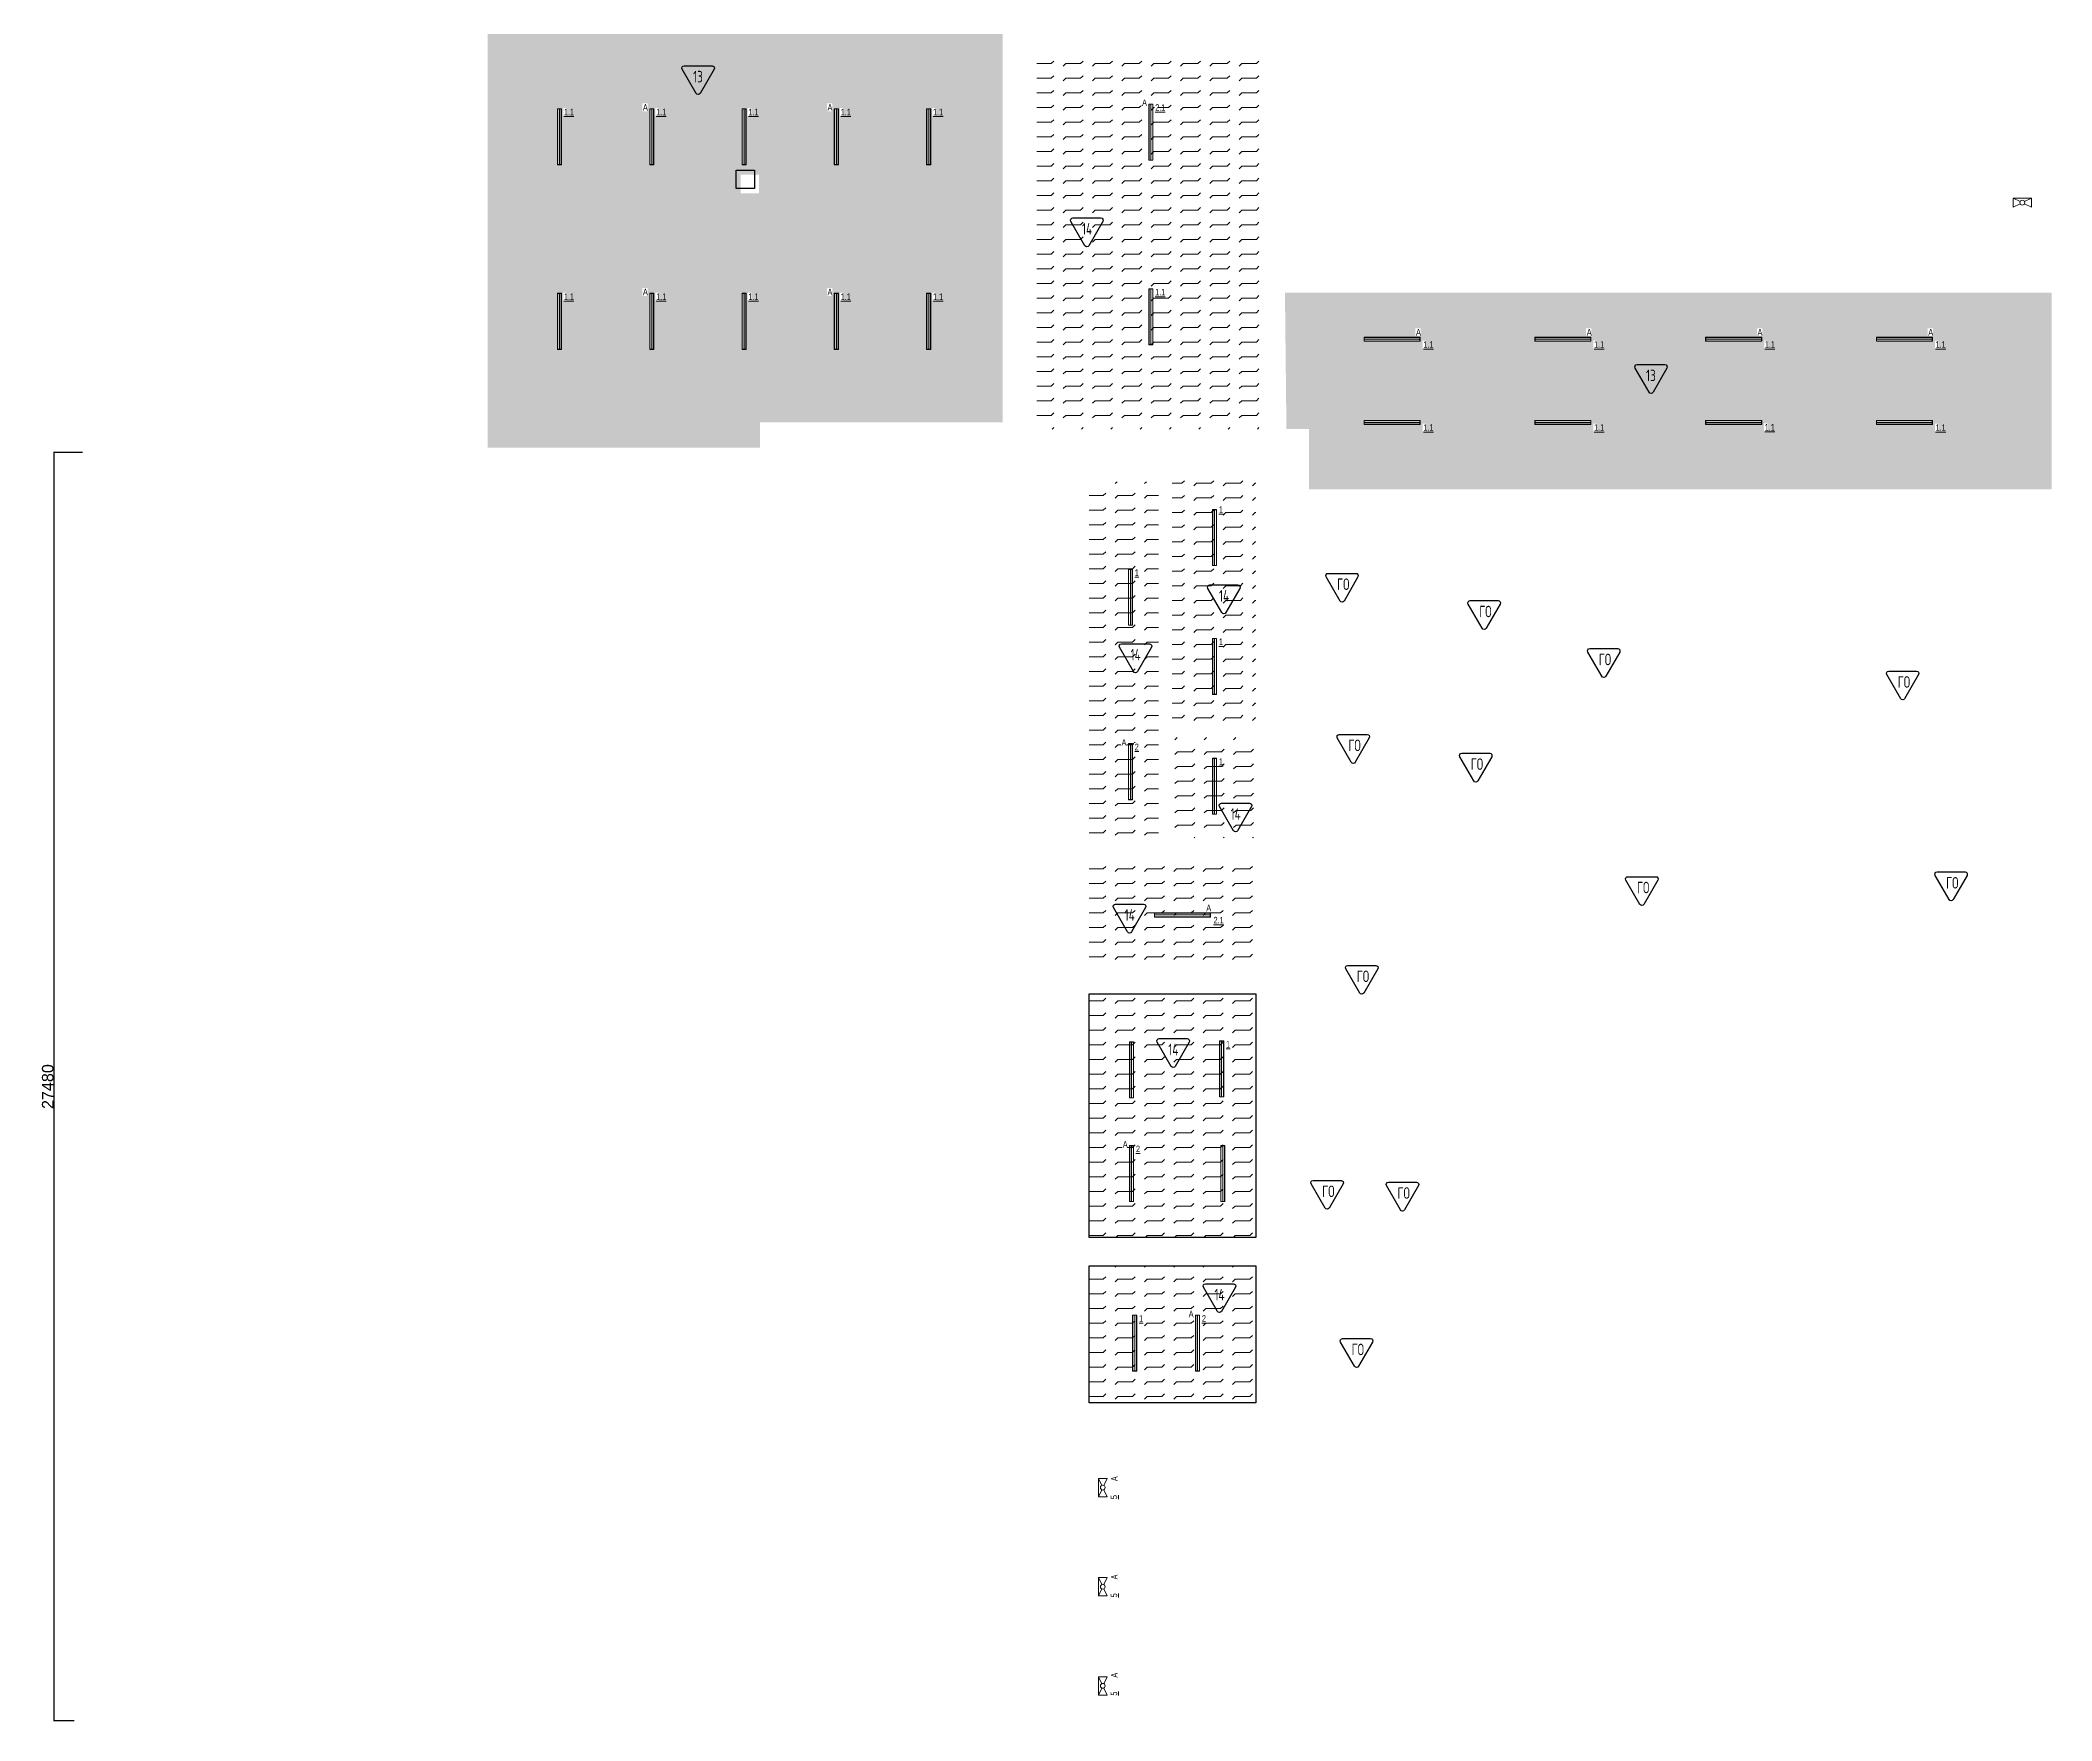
# Model space of a CAD drawing. Header units: millimetres. Extents: x -510890 to 397870, y -45599 to 141350.
# Drawn here: x -356448 to -312863, y 55206 to 91616 of the extents above; entities that cross this region are included whole.
import ezdxf

# ---------------------------------------------------------------- set-up
doc = ezdxf.new("R2010")
doc.units = ezdxf.units.MM
for name, color, linetype, lineweight in [('_ЭОМ_ОБЩ_Освещение_текст тип светильника', 172, 'Continuous', 50), ('_ЭОМ_светильник А', 1, 'Continuous', 35), ('_ЭОМ_светильник Р', 4, 'Continuous', 35)]:
    doc.layers.add(name, color=color, linetype=linetype, lineweight=lineweight)
doc.layers.add('X-ref Light', color=250, linetype='Continuous')
doc.layers.add('АР_Потолок_Покраска', color=7, linetype='Continuous', lineweight=5, true_color=0x007399)
doc.layers.get('X-ref Light').off()
doc.styles.add('ISOCPEUR', font='isocpeur.ttf', dxfattribs={"height": 800})
doc.styles.get("Standard").update_dxf_attribs({"font": 'arial.ttf'})
doc.styles.add('ГОСТ', font='cad.shx', dxfattribs={"width": 0.8})
doc.dimstyles.new('ISO-25', dxfattribs={"dimtxt": 250, "dimasz": 2.5, "dimexe": 1.25, "dimexo": 0.625, "dimtad": 1, "dimdec": 0, "dimtxsty": 'Standard', "dimcen": 2.5, "dimadec": 0, "dimazin": 0, "dimtfac": 1, "dimtdec": 0, "dimtmove": 0, "dimatfit": 3, "dimfxl": 1, "dimarcsym": 0})

# ---------------------------------------------------------------- blocks, each defined once
blk = doc.blocks.new('ORIO LINE')
at = {"color": 0, "linetype": 'ByBlock', "lineweight": -2}
for p, q in [((-594, -4), (-594, 84)), ((-594, 84), (621, 84)), ((-590, 0), (-590, 80)), ((-590, 80), (617, 80)), ((617, 0), (-590, 0)), ((617, 80), (617, 0)), ((621, 84), (621, -4)), ((621, -4), (-594, -4))]:
    blk.add_line(p, q, dxfattribs=at)
blk.add_lwpolyline([(-590, 40), (617, 40)], dxfattribs=at)
blk = doc.blocks.new('ЭКРАН 9ВТ')
at = {"color": 0, "linetype": 'ByBlock', "lineweight": -2}
for points in [[(399, 376), (399, 0), (-399, 0), (-399, 376)], [(-399, 376), (-95, 233)], [(-399, 0), (-95, 143)], [(95, 233), (399, 376)], [(95, 143), (399, 0)]]:
    blk.add_lwpolyline(points, dxfattribs=at)
blk.add_circle((0, 188), 105, dxfattribs=at)
blk = doc.blocks.new('A$C89460300')
at = {"layer": '_ЭОМ_светильник А', "color": 18, "lineweight": 20, "ltscale": 100, "true_color": 0x000000}
for p, rotation in [((-3732, 15175), 89.99999999999991), ((268, 15175), 89.99999999999991), ((7083, 15274), 89.99999999999991), ((-3732, 11175), 89.99999999999991), ((268, 11175), 89.99999999999991), ((12283, 10840), 179.9999999999999), ((15983, 10840), 179.9999999999999), ((19683, 10840), 179.9999999999999), ((23383, 10840), 179.9999999999999), ((6639, 1419), 89.99999999999991), ((7739, -1633), 179.9999999999999), ((6665, -5042), 89.99999999999991), ((6665, -7288), 89.99999999999991), ((8640, -7288), 89.99999999999991), ((8094, -10962), 89.99999999999991)]:
    blk.add_blockref('ORIO LINE', p, dxfattribs=dict(at, rotation=rotation))
at = {"layer": '_ЭОМ_светильник А', "color": 18, "lineweight": 20, "ltscale": 100, "true_color": 0x000000, "xscale": 0.5, "yscale": 0.5, "zscale": 0.5}
for p, rotation in [((25924, 13854), 180), ((5906, -14079), 270), ((5906, -16227), 270), ((5906, -18375), 270)]:
    blk.add_blockref('ЭКРАН 9ВТ', p, dxfattribs=dict(at, rotation=rotation))
at = {"layer": '_ЭОМ_светильник Р', "color": 18, "lineweight": 20, "true_color": 0x000000}
for p, rotation in [((-5732, 15175), 89.99999999999991), ((-1732, 15175), 89.99999999999991), ((2268, 15175), 89.99999999999991), ((-5732, 11175), 89.99999999999991), ((-1732, 11175), 89.99999999999991), ((2268, 11175), 89.99999999999991), ((7083, 11274), 89.99999999999991), ((12283, 9040), 179.9999999999999), ((15983, 9040), 179.9999999999999), ((19683, 9040), 179.9999999999999), ((23383, 9040), 179.9999999999999), ((8464, 6491), 89.99999999999991), ((6639, 5197), 89.99999999999991), ((8464, 3699), 89.99999999999991), ((8464, 1104), 89.99999999999991), ((8616, -5022), 89.99999999999991), ((6732, -10962), 89.99999999999991)]:
    blk.add_blockref('ORIO LINE', p, dxfattribs=dict(at, rotation=rotation))
at = {"layer": '_ЭОМ_ОБЩ_Освещение_текст тип светильника', "color": 18, "lineweight": 20, "ltscale": 40, "true_color": 0x000000, "char_height": 142.2, "width": 46.12, "attachment_point": 1, "style": 'ГОСТ', "bg_fill": 3, "box_fill_scale": 1.1, "bg_fill_color": 256, "bg_fill_transparency": 0}
for s, insert in [('{\\L1.1}', (-5677, 15794)), ('{\\L1.1}', (-1677, 15794)), ('{\\L1.1}', (2323, 15794)), ('{\\L1.1}', (-5677, 11794)), ('{\\L1.1}', (-1677, 11794)), ('{\\L1.1}', (2323, 11794)), ('{\\L1.1}', (7137, 11893)), ('{\\L1.1}', (12946, 8959)), ('{\\L1.1}', (16646, 8959)), ('{\\L1.1}', (20342, 8963)), ('{\\L1.1}', (24046, 8959)), ('{\\L1}', (8518, 7184)), ('{\\L1}', (6694, 5816)), ('{\\L1}', (8518, 4318)), ('{\\L2}', (6694, 2038)), ('{\\L1}', (8518, 1723)), ('{\\L2.1}', (8402, -1714)), ('{\\L1}', (8671, -4403)), ('{\\L2}', (6720, -6669)), ('{\\L1}', (6787, -10344)), ('{\\L2}', (8149, -10344))]:
    blk.add_mtext(s, dxfattribs=dict(at, insert=insert))
at = {"layer": '_ЭОМ_ОБЩ_Освещение_текст тип светильника', "color": 18, "lineweight": 18, "ltscale": 40, "true_color": 0x000000, "char_height": 142.2, "width": 55.87, "attachment_point": 1, "rotation": 90, "style": 'ГОСТ', "bg_fill": 3, "box_fill_scale": 1.1, "bg_fill_color": 256, "bg_fill_transparency": 0}
for insert in [(6170, -14328, 0), (6170, -16458, 0), (6170, -18586, 0)]:
    blk.add_mtext('{\\L5}', dxfattribs=dict(at, insert=insert))
at = {"layer": '_ЭОМ_светильник А', "color": 18, "lineweight": 20, "ltscale": 100, "true_color": 0x000000, "char_height": 142, "width": 86.04, "attachment_point": 1, "style": 'ГОСТ', "bg_fill": 3, "box_fill_scale": 1.1, "bg_fill_color": 256, "bg_fill_transparency": 0}
for insert in [(-3963, 15896), (37, 15896), (6852, 15995), (-3963, 11896), (37, 11896), (12788, 11024), (16488, 11024), (20188, 11024), (23888, 11024)]:
    blk.add_mtext('А', dxfattribs=dict(at, insert=insert))
at = {"layer": '_ЭОМ_светильник А', "color": 18, "lineweight": 18, "ltscale": 100, "true_color": 0x000000, "char_height": 142, "width": 86.04, "attachment_point": 1, "rotation": 90, "style": 'ГОСТ', "bg_fill": 3, "box_fill_scale": 1.1, "bg_fill_color": 256, "bg_fill_transparency": 0}
for insert in [(6181, -13939, 0), (6181, -16068, 0), (6181, -18196, 0)]:
    blk.add_mtext('А', dxfattribs=dict(at, insert=insert))
at = {"layer": '_ЭОМ_ОБЩ_Освещение_текст тип светильника', "color": 18, "lineweight": 20, "ltscale": 40, "true_color": 0x000000, "char_height": 142.2, "width": 46.12, "attachment_point": 1, "style": 'ГОСТ', "bg_fill": 3, "box_fill_scale": 1.1, "bg_fill_color": 256, "bg_fill_transparency": 0}
for s, insert in [('{\\L1.1}', (-3677, 15794)), ('{\\L1.1}', (323, 15794)), ('{\\L2.1}', (7137, 15893)), ('{\\L1.1}', (-3677, 11794)), ('{\\L1.1}', (323, 11794)), ('{\\L1.1}', (12946, 10759)), ('{\\L1.1}', (16646, 10759)), ('{\\L1.1}', (20346, 10759)), ('{\\L1.1}', (24046, 10759))]:
    blk.add_mtext(s, dxfattribs=dict(at, insert=insert))
at = {"layer": '_ЭОМ_светильник А', "color": 18, "lineweight": 20, "ltscale": 100, "true_color": 0x000000, "char_height": 142, "width": 86.04, "attachment_point": 1, "style": 'ГОСТ', "bg_fill": 3, "box_fill_scale": 1.1, "bg_fill_color": 256, "bg_fill_transparency": 0}
for insert in [(6408, 2135), (8244, -1450), (6435, -6571), (7863, -10246)]:
    blk.add_mtext('А', dxfattribs=dict(at, insert=insert))
blk = doc.blocks.new('*D113')
at = {"color": 0, "lineweight": -2, "transparency": 16777216}
for p, q in [((-355535, 82686), (-356157, 82686)), ((-356155, 82683), (-356155, 55208)), ((-355710, 55206), (-356157, 55206))]:
    blk.add_line(p, q, dxfattribs=at)
at = {"color": 0, "lineweight": 9, "transparency": 16777216}
for points in [[(-356156, 82683), (-356155, 82683), (-356155, 82686)], [(-356156, 55208), (-356155, 55208), (-356155, 55206)]]:
    blk.add_solid(points, dxfattribs=at)
at = {"color": 0, "lineweight": 5, "transparency": 16777216, "insert": (-356284, 68946), "char_height": 250, "attachment_point": 5, "rotation": 90}
blk.add_mtext('27480', dxfattribs=at)

msp = doc.modelspace()

# ---------------------------------------------------------------- hatches: boundary and pattern name
at = {"layer": 'АР_Потолок_Покраска'}
h = msp.add_hatch(dxfattribs=at)
h.set_pattern_fill('HEX', color=256, scale=25)
h.set_pattern_definition([(0, (-599093.8, 63531.32), (0, 137.48153), [79.375, -158.75]), (120, (-599093.8, 63531.32), (-119.0625, -68.740766), [79.375, -158.75]), (60, (-599014.42, 63531.32), (-119.0625, 68.740766), [79.375, -158.75])])
h.paths.add_polyline_path([(-340872.1, 94300.7), (-341272.1, 94300.7), (-341272.1, 94700.7), (-340872.1, 94700.7)], flags=16)
h.paths.add_polyline_path([(-340872.1, 88300.7), (-341272.1, 88300.7), (-341272.1, 88700.7), (-340872.1, 88700.7)], flags=16)
h.paths.add_polyline_path([(-346752.2, 100300.7), (-335591.5, 100296.9), (-335591.1, 83336), (-340851.8, 83336), (-340853.4, 82785.7), (-346753.4, 82785.7)])
h = msp.add_hatch(dxfattribs=at)
h.set_pattern_fill('FLEX', color=256, scale=50)
h.set_pattern_definition([(0, (-435824.66, 26338.1), (0, 317.5), [317.5, -317.5]), (45, (-435507.16, 26338.1), (0, 317.5), [79.375, -290.2628, 79.375, -449.0128])])
h.paths.add_polyline_path([(-334852.2, 91295.7), (-329972.2, 91295.7), (-329972.2, 86650.7), (-329961.5, 86650.7), (-329979.5, 83192.4), (-334852.2, 83192.4)])
h = msp.add_hatch(dxfattribs=at)
h.set_pattern_fill('HEX', color=256, scale=25)
h.set_pattern_definition([(0, (-582265.83, 50276.21), (0, 137.48153), [79.375, -158.75]), (120, (-582265.83, 50276.21), (-119.0625, -68.740766), [79.375, -158.75]), (60, (-582186.46, 50276.21), (-119.0625, 68.740766), [79.375, -158.75])])
h.paths.add_polyline_path([(-329478, 86143.2), (-312863.3, 86143.7), (-312863.3, 81886.8), (-328955.8, 81886.3), (-328955.8, 83195.5), (-329446, 83195.4)])
h = msp.add_hatch(dxfattribs=at)
h.set_pattern_fill('FLEX', color=256, scale=50)
h.set_pattern_definition([(0, (-358.1, -166.43), (0, 317.5), [317.5, -317.5]), (45, (-40.6, -166.43), (0, 317.5), [79.375, -290.2628, 79.375, -449.0128])])
edge = h.paths.add_edge_path()
edge.add_line((-333716.8, 82030), (-333716.8, 74335))
edge.add_line((-333716.8, 74335), (-332219.3, 74335))
edge.add_line((-332219.3, 74335), (-332219.3, 76440.9))
edge.add_line((-332219.3, 76440.9), (-332219.3, 76440.9))
edge.add_line((-332219.3, 76440.9), (-332219.3, 82051.5))
edge.add_line((-332219.3, 82051.5), (-333716.8, 82051.5))
h = msp.add_hatch(dxfattribs=at)
h.set_pattern_fill('FLEX', color=256, scale=50)
h.set_pattern_definition([(0, (-432995.93, 18832.94), (0, 317.5), [317.5, -317.5]), (45, (-432678.43, 18832.94), (0, 317.5), [79.375, -290.2628, 79.375, -449.0128])])
h.paths.add_polyline_path([(-331919.3, 82076.7), (-330107, 82076.7), (-330107, 76822), (-331919.3, 76822)])
h = msp.add_hatch(dxfattribs=at)
h.set_pattern_fill('FLEX', color=256, scale=50)
h.set_pattern_definition([(0, (-335.45, 0), (0, 317.5), [317.5, -317.5]), (45, (-17.95, 0), (0, 317.5), [79.375, -290.2628, 79.375, -449.0128])])
h.paths.add_polyline_path([(-331919.4, 76511), (-330109.7, 76511), (-330109.7, 74335), (-331919.4, 74335)])
h = msp.add_hatch(dxfattribs=at)
h.set_pattern_fill('FLEX', color=256, scale=50)
h.set_pattern_definition([(0, (-358.2, 0), (0, 317.5), [317.5, -317.5]), (45, (-40.7, 0), (0, 317.5), [79.375, -290.2628, 79.375, -449.0128])])
h.paths.add_polyline_path([(-333716.9, 73812.6), (-330106.8, 73812.6), (-330106.8, 71575.5), (-333716.9, 71575.5)])
h.paths.add_polyline_path([(-333716.8, 70957.6), (-330106.8, 70957.6), (-330106.8, 65678.8), (-333716.8, 65678.8)])
h.paths.add_polyline_path([(-333716.8, 65059.5), (-330106.8, 65059.5), (-330106.8, 62094.6), (-333716.8, 62094.6)])

# ---------------------------------------------------------------- linework, layer by layer
for points in [[(-342497.7, 91062.7), (-341891.5, 91062.7, -0.5773495), (-341848.2, 90987.7), (-342151.3, 90462.7, -0.5773541), (-342237.9, 90462.7), (-342541, 90987.7, -0.5773491), (-342497.7, 91062.7, -0.0000017)], [(-334071.5, 87764.4), (-333465.3, 87764.4, -0.5773495), (-333422, 87689.4), (-333725.1, 87164.4, -0.5773541), (-333811.7, 87164.4), (-334114.8, 87689.4, -0.5773491), (-334071.5, 87764.4, -0.0000017)], [(-321849.8, 84589.1), (-321243.5, 84589.1, -0.5773495), (-321200.2, 84514.1), (-321503.3, 83989.1, -0.5773541), (-321589.9, 83989.1), (-321893.1, 84514.1, -0.5773491), (-321849.8, 84589.1, -0.0000017)], [(-331102.7, 79814.8), (-330496.5, 79814.8, -0.5773495), (-330453.2, 79739.8), (-330756.3, 79214.8, -0.5773541), (-330842.9, 79214.8), (-331146.1, 79739.8, -0.5773491), (-331102.7, 79814.8, -0.0000017)], [(-328544.9, 80065.2), (-327938.7, 80065.2, -0.5773495), (-327895.4, 79990.2), (-328198.5, 79465.2, -0.5773541), (-328285.1, 79465.2), (-328588.2, 79990.2, -0.5773491), (-328544.9, 80065.2, -0.0000017)], [(-325465.2, 79474.1), (-324859, 79474.1, -0.5773495), (-324815.7, 79399.1), (-325118.8, 78874.1, -0.5773541), (-325205.4, 78874.1), (-325508.5, 79399.1, -0.5773491), (-325465.2, 79474.1, -0.0000017)], [(-333019.9, 78537.6), (-332413.7, 78537.6, -0.5773495), (-332370.4, 78462.6), (-332673.5, 77937.6, -0.5773541), (-332760.1, 77937.6), (-333063.2, 78462.6, -0.5773491), (-333019.9, 78537.6, -0.0000017)], [(-322875, 78434.7), (-322268.8, 78434.7, -0.5773495), (-322225.5, 78359.7), (-322528.6, 77834.7, -0.5773541), (-322615.2, 77834.7), (-322918.3, 78359.7, -0.5773491), (-322875, 78434.7, -0.0000017)], [(-316397, 77948), (-315790.8, 77948, -0.5773495), (-315747.5, 77873), (-316050.6, 77348, -0.5773541), (-316137.2, 77348), (-316440.3, 77873, -0.5773491), (-316397, 77948, -0.0000017)], [(-328300.1, 76574.1), (-327693.9, 76574.1, -0.5773495), (-327650.6, 76499.1), (-327953.7, 75974.1, -0.5773541), (-328040.3, 75974.1), (-328343.4, 76499.1, -0.5773491), (-328300.1, 76574.1, -0.0000017)], [(-325648.6, 76167.4), (-325042.4, 76167.4, -0.5773495), (-324999.1, 76092.4), (-325302.2, 75567.4, -0.5773541), (-325388.8, 75567.4), (-325692, 76092.4, -0.5773491), (-325648.6, 76167.4, -0.0000017)], [(-330852.3, 75088.1), (-330246.1, 75088.1, -0.5773495), (-330202.7, 75013.1), (-330505.9, 74488.1, -0.5773541), (-330592.5, 74488.1), (-330895.6, 75013.1, -0.5773491), (-330852.3, 75088.1, -0.0000017)], [(-322046, 73493.5), (-321439.8, 73493.5, -0.5773495), (-321396.5, 73418.5), (-321699.6, 72893.5, -0.5773541), (-321786.2, 72893.5), (-322089.3, 73418.5, -0.5773491), (-322046, 73493.5, -0.0000017)], [(-315349.3, 73596.1), (-314743.1, 73596.1, -0.5773495), (-314699.8, 73521.1), (-315002.9, 72996.1, -0.5773541), (-315089.5, 72996.1), (-315392.6, 73521.1, -0.5773491), (-315349.3, 73596.1, -0.0000017)], [(-333147, 72898.2), (-332540.8, 72898.2, -0.5773495), (-332497.5, 72823.2), (-332800.6, 72298.2, -0.5773541), (-332887.2, 72298.2), (-333190.3, 72823.2, -0.5773491), (-333147, 72898.2, -0.0000017)], [(-328117.8, 71570.7), (-327511.6, 71570.7, -0.5773495), (-327468.3, 71495.7), (-327771.4, 70970.7, -0.5773541), (-327858, 70970.7), (-328161.1, 71495.7, -0.5773491), (-328117.8, 71570.7, -0.0000017)], [(-332202.8, 69984.1), (-331596.6, 69984.1, -0.5773495), (-331553.3, 69909.1), (-331856.4, 69384.1, -0.5773541), (-331943, 69384.1), (-332246.1, 69909.1, -0.5773491), (-332202.8, 69984.1, -0.0000017)], [(-328867.4, 66912.6), (-328261.2, 66912.6, -0.5773495), (-328217.9, 66837.6), (-328521, 66312.6, -0.5773541), (-328607.6, 66312.6), (-328910.7, 66837.6, -0.5773491), (-328867.4, 66912.6, -0.0000017)], [(-327235.7, 66874.4), (-326629.5, 66874.4, -0.5773495), (-326586.2, 66799.4), (-326889.3, 66274.4, -0.5773541), (-326975.9, 66274.4), (-327279, 66799.4, -0.5773491), (-327235.7, 66874.4, -0.0000017)], [(-331201.7, 64673.8), (-330595.4, 64673.8, -0.5773495), (-330552.1, 64598.8), (-330855.2, 64073.8, -0.5773541), (-330941.9, 64073.8), (-331245, 64598.8, -0.5773491), (-331201.7, 64673.8, -0.0000017)], [(-328230, 63485.8), (-327623.8, 63485.8, -0.5773495), (-327580.5, 63410.8), (-327883.6, 62885.8, -0.5773541), (-327970.2, 62885.8), (-328273.3, 63410.8, -0.5773491), (-328230, 63485.8, -0.0000017)]]:
    msp.add_lwpolyline(points, format="xyb")
for points in [[(-340972.1, 88400.7), (-341372.1, 88400.7), (-341372.1, 88800.7), (-340972.1, 88800.7)], [(-333716.8, 70957.6), (-330106.8, 70957.6), (-330106.8, 65678.8), (-333716.8, 65678.8)], [(-333716.8, 65059.5), (-330106.8, 65059.5), (-330106.8, 62094.6), (-333716.8, 62094.6)]]:
    msp.add_lwpolyline(points, close=True)

# ---------------------------------------------------------------- texts
at = {"char_height": 250, "width": 294.334, "attachment_point": 1, "style": 'ISOCPEUR'}
for s, insert in [('{\\W0.7;13}', (-342301.3, 90952.1)), ('{\\W0.7;14}', (-333875.1, 87653.9)), ('{\\W0.7;13}', (-321653.4, 84478.5)), ('{\\W0.7;ГО}', (-328348.5, 79954.6)), ('{\\W0.7;14}', (-330906.4, 79704.2)), ('{\\W0.7;ГО}', (-325268.8, 79363.5)), ('{\\W0.7;14}', (-332823.5, 78427)), ('{\\W0.7;ГО}', (-322678.6, 78324.1)), ('{\\W0.7;ГО}', (-316200.6, 77837.4)), ('{\\W0.7;ГО}', (-328103.7, 76463.5)), ('{\\W0.7;ГО}', (-325452.3, 76056.8)), ('{\\W0.7;14}', (-330655.9, 74977.5)), ('{\\W0.7;ГО}', (-321849.6, 73382.9)), ('{\\W0.7;ГО}', (-315153, 73485.5)), ('{\\W0.7;14}', (-332950.6, 72787.6)), ('{\\W0.7;ГО}', (-327921.4, 71460.1)), ('{\\W0.7;14}', (-332006.4, 69873.5)), ('{\\W0.7;ГО}', (-328671, 66802)), ('{\\W0.7;ГО}', (-327039.3, 66763.8)), ('{\\W0.7;14}', (-331005.3, 64563.2)), ('{\\W0.7;ГО}', (-328033.7, 63375.2))]:
    msp.add_mtext(s, dxfattribs=dict(at, insert=insert))

# ---------------------------------------------------------------- dimensions: what is measured, and where the dimension line sits
at = {"color": 147, "lineweight": 5, "true_color": 0x366881}
dim = msp.add_linear_dim(base=(-356155.3, 55205.7), p1=(-355534.8, 82685.7), p2=(-355709.8, 55205.7), angle=90, dimstyle='ISO-25', dxfattribs=at)
dim.commit()
dim.dimension.update_dxf_attribs({"geometry": '*D113', "text_midpoint": (-356283.6, 68945.7)})

# ---------------------------------------------------------------- next in the draw order: block references
at = {"layer": 'X-ref Light', "color": 1, "lineweight": 18}
msp.add_blockref('A$C89460300', (-339425.7, 74336.4), dxfattribs=at)

doc.saveas('drawing.dxf')
